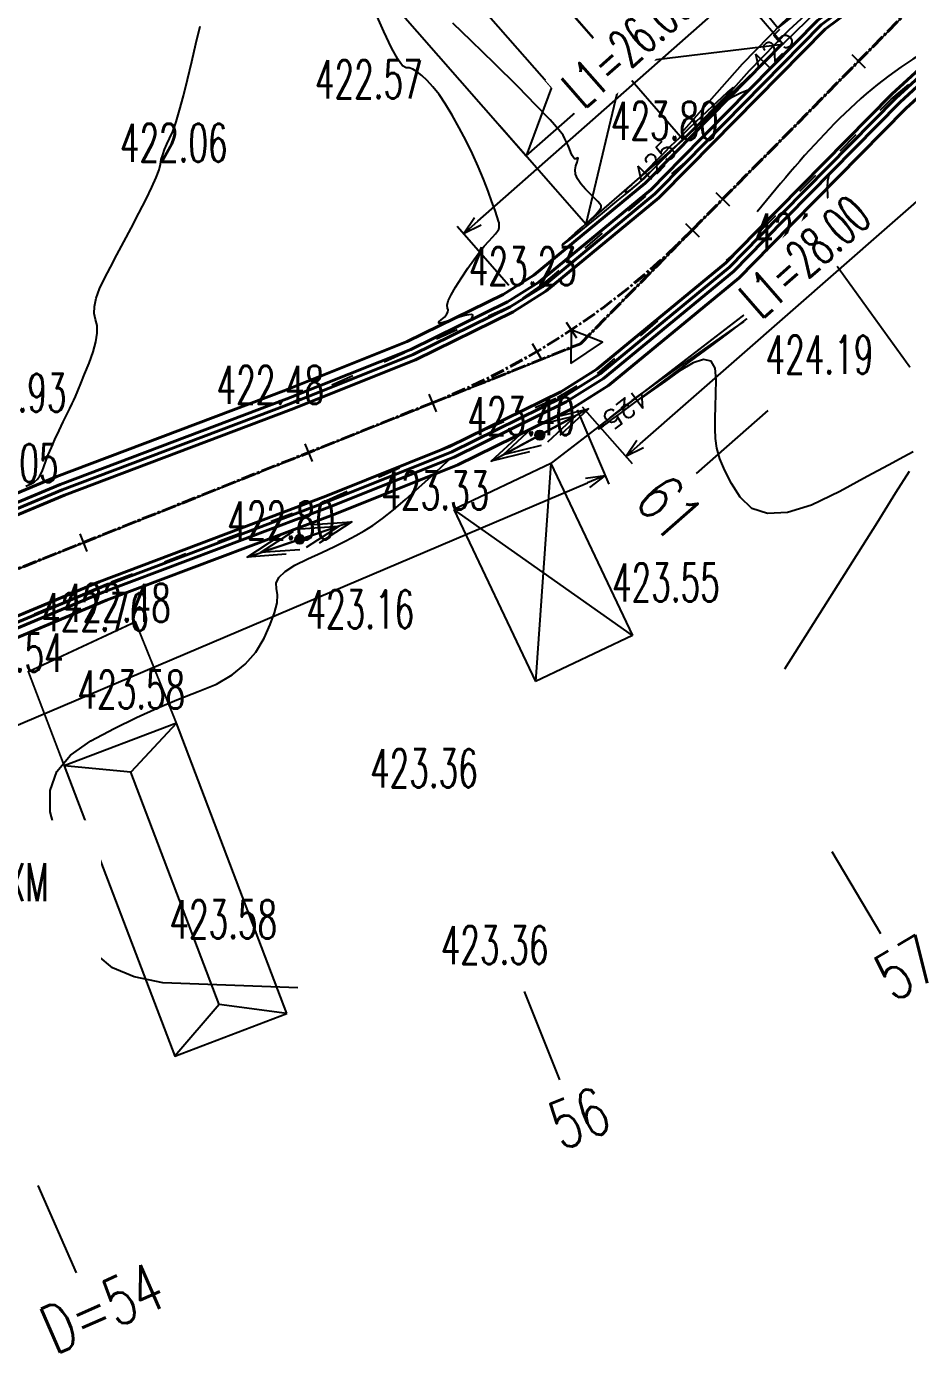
# Model space of a CAD drawing. Header units: centimetres. Extents: x 556321 to 560034, y 1839250 to 1840516.
# Drawn here: x 557142.2 to 557188.5, y 1839294.3 to 1839364 of the extents above; entities that cross this region are included whole.
import ezdxf
from ezdxf.enums import TextEntityAlignment as Align

# ---------------------------------------------------------------- set-up
doc = ezdxf.new("R2010")
doc.units = ezdxf.units.CM
doc.header["$MEASUREMENT"] = 0
doc.set_wipeout_variables(frame=1)
for name, pattern in [('ACAD_ISO03W100', [30, 12, -18]), ('ACAD_ISO04W100', [30, 24, -3, 0, -3]), ('CENTER2', [1.125, 0.75, -0.125, 0.125, -0.125])]:
    doc.linetypes.add(name, pattern=pattern)
for name, color, linetype in [('4', 21, 'Continuous'), ('bo via', 23, 'Continuous'), ('bovia', 1, 'Continuous'), ('CAO DO AN', 6, 'Continuous'), ('cao do Hien Trang', 6, 'Continuous'), ('cao do3', 2, 'Continuous'), ('DO', 1, 'Continuous'), ('Duong nhua Cu', 33, 'Continuous'), ('ENTPLINETUYEN', 1, 'Continuous'), ('H1_DongMuc', 3, 'Continuous'), ('H1_DongMuc_Con', 3, 'Continuous'), ('Line1', 40, 'Continuous'), ('pha1', 4, 'Continuous'), ('sh', 4, 'Continuous'), ('SH1', 4, 'Continuous'), ('T', 20, 'Continuous'), ('ThongSoTuyen_TuyenPDP', 7, 'Continuous'), ('Tim tuyen', 1, 'Continuous'), ('TUYEN', 7, 'Continuous'), ('vuot', 7, 'Continuous')]:
    doc.layers.add(name, color=color, linetype=linetype)
doc.styles.add('2D', font='vnsimple.shx', dxfattribs={"width": 0.6})
doc.styles.get("Standard").update_dxf_attribs({"font": 'Vnsimple.shx', "width": 0.7, "height": 2})
doc.linetypes.add('FENCELINE2', pattern='A,0.25,-0.1,[132,ltypeshp.shx,S=0.1,R=0,X=-0.1,Y=0],-0.1,1', length=1.45)
doc.linetypes.add('HANG RAO GAI', pattern='A,0.5,-0.2,["X",Standard,S=0.1,R=0,X=-0.1,Y=-0.05],-0.2', length=0.9)
doc.dimstyles.new('D1000 bv', dxfattribs={"dimtxt": 2, "dimasz": 1, "dimexe": 0.5, "dimexo": 1, "dimgap": 0.7, "dimtad": 1, "dimzin": 0, "dimdsep": 46, "dimtxsty": '2D', "dimblk": 'OPEN30', "dimcen": 0, "dimdle": 0.7, "dimclrd": 7, "dimclre": 7, "dimclrt": 3, "dimadec": 0, "dimazin": 2, "dimtfac": 0.347826, "dimtix": 1, "dimtofl": 0, "dimtmove": 0, "dimatfit": 3, "dimldrblk": 'OPEN30', "dimfxl": 0, "dimtolj": 1, "dimtzin": 0, "dimarcsym": 0})
doc.dimstyles.get("Standard").update_dxf_attribs({"dimtxt": 0.18, "dimasz": 0.18, "dimexe": 0.18, "dimexo": 0.0625, "dimgap": 0.09, "dimtad": 0, "dimtih": 1, "dimtoh": 1, "dimdec": 4, "dimzin": 0, "dimdsep": 46, "dimtxsty": 'Standard', "dimcen": 0.09, "dimadec": 0, "dimazin": 0, "dimtfac": 1, "dimtdec": 4, "dimtofl": 0, "dimtmove": 0, "dimatfit": 3, "dimfxl": 0, "dimtolj": 1, "dimtzin": 0, "dimarcsym": 0})
pattern_1 = [(45, (1641.6979, 1656.8615), (-0.44194174, 0.44194174), [])]

# ---------------------------------------------------------------- blocks, each defined once
blk = doc.blocks.new('A$C61F2495E')
at = {"layer": 'Line1', "lineweight": -2}
blk.add_lwpolyline([(14.688, 5.256), (-0.45, 2.926), (0.45, -2.926), (15.589, -0.596)], close=True, dxfattribs=at)
at = {"layer": 'Line1', "color": 8, "lineweight": -2}
for points in [[(14.688, 5.256), (13.559, 2.087), (15.589, -0.596)], [(-0.45, 2.926), (1.436, 0.221), (0.45, -2.926)], [(13.559, 2.087), (1.436, 0.221)]]:
    blk.add_lwpolyline(points, dxfattribs=at)
at = {"layer": 'Line1', "lineweight": -2}
blk.add_lwpolyline([(15.589, -0.596), (14.688, 5.256)], dxfattribs=at)
blk = doc.blocks.new('Moc CD')
at = {"layer": 'sh'}
h = blk.add_hatch(color=0, dxfattribs=at)
h.paths.add_polyline_path([(0.74, -0.67, 0.21063), (1, 0.1, 0.187247), (0.67, 0.74), (0, 0)])
h.paths.add_polyline_path([(0, 0), (-0.74, 0.67, 0.21063), (-1, -0.1, 0.187247), (-0.67, -0.74)])
at = {"layer": 'sh', "color": 0}
for points in [[(-0.74, 0.67), (0, 0)], [(-0.67, -0.74), (0, 0)], [(0, 0), (0.67, 0.74)], [(0, 0), (0.74, -0.67)]]:
    blk.add_lwpolyline(points, dxfattribs=at)
blk.add_circle((0, 0), 1, dxfattribs=at)
blk = doc.blocks.new('A$C3D6C2CD6')
at = {"layer": 'sh'}
h = blk.add_hatch(dxfattribs=at)
h.set_pattern_fill('ANSI31', color=256, scale=0.0084, angle=1.5796, style=0)
h.set_pattern_definition([(46.57963, (4.0126269, 1.0528473), (-0.0015252937, 0.001443426), [])])
edge = h.paths.add_edge_path()
edge.add_ellipse((4.01, 1.05), major_axis=(-0.491, 0.505), ratio=1, start_angle=0, end_angle=360)
for q in [(0, 1.11, -8.57), (8, 0.99, -8.57)]:
    blk.add_line((4.01, 1.05, -8.57), q, dxfattribs=at)
for centre, major_axis, start_param, end_param in [((1.01, 1.1, -8.57), (-0.704, 0.724), -0.785398, 2.356194), ((4.01, 1.05, -8.57), (-0.491, 0.505), 3.926991, 10.210176), ((6.99, 1.01, -8.57), (-0.704, 0.724), 2.356194, 5.497787)]:
    blk.add_ellipse(centre, major_axis=major_axis, ratio=1, start_param=start_param, end_param=end_param, dxfattribs=at)
blk = doc.blocks.new('A$C544F6FAA')
at = {"layer": 'ENTPLINETUYEN'}
h = blk.add_hatch(dxfattribs=at)
h.set_pattern_fill('ANSI31', color=8, scale=5, style=0)
h.set_pattern_definition(pattern_1)
edge = h.paths.add_edge_path()
edge.add_line((10.643, 5.649), (10.724, 6.741))
edge.add_line((10.724, 6.741), (7.536, 6.731))
edge.add_arc((4.54, 6.869), 3, 268.18995, 357.36016, ccw=False)
edge.add_line((4.445, 3.871), (-4.69, 4.159))
edge.add_line((-4.69, 4.159), (-1.85, 3.528))
edge.add_line((-1.85, 3.528), (0.142, 2.763))
edge.add_line((0.142, 2.763), (12.755, 3.505))
edge.add_arc((12.638, 5.502), 2, 175.7833, 273.36615, ccw=False)
h = blk.add_hatch(dxfattribs=at)
h.set_pattern_fill('ANSI31', color=8, scale=5, style=0)
h.set_pattern_definition(pattern_1)
h.paths.add_polyline_path([(13.895, 3.572), (-4.69, 4.159), (-1.85, 3.528), (0.142, 2.763)])
edge = h.paths.add_edge_path()
edge.add_line((14.3, -1.914), (5.53, -2.43))
edge.add_line((5.53, -2.43), (6.241, -3.76))
edge.add_line((6.241, -3.76), (7.31, -6.908))
edge.add_line((7.31, -6.908), (7.796, -9.991))
edge.add_arc((14.711, -8.902), 7, 93.36615, 188.9505, ccw=False)
at = {"layer": 'DO', "color": 1}
for p, q in [((7.536, 6.731), (7.993, 16.639)), ((7.536, 6.731), (10.724, 6.741)), ((-3.867, 4.489), (2.844, 4.174)), ((-4.69, 4.159), (4.445, 3.871))]:
    blk.add_line(p, q, dxfattribs=at)
for points in [[(10.643, 5.649), (10.832, 8.21), (10.96, 14.717), (11.505, 27.94)], [(-3.867, 4.489), (-4.607, 4.653), (-6.765, 4.9), (-8.749, 4.982), (-11.027, 4.937), (-14.03, 4.705), (-18.842, 4.108)], [(7.559, -26.947), (8.044, -20.046), (8.125, -14.322), (7.879, -10.519), (7.31, -6.908), (6.241, -3.76), (4.886, -1.225), (3.079, 0.956), (0.697, 2.55), (-1.85, 3.528), (-4.69, 4.159), (-6.804, 4.401), (-8.754, 4.482), (-11.003, 4.437), (-13.98, 4.208), (-18.781, 3.612)]]:
    blk.add_lwpolyline(points, dxfattribs=at)
at = {"layer": 'DO', "color": 8}
for points in [[(10.643, 5.649), (10.724, 6.741), (7.536, 6.731, -0.409978), (4.445, 3.871), (-4.69, 4.159), (-1.85, 3.528), (0.142, 2.763), (12.755, 3.505, -0.45353)], [(14.3, -1.914), (5.53, -2.43), (6.241, -3.76), (7.31, -6.908), (7.796, -9.991, -0.443057)]]:
    blk.add_lwpolyline(points, format="xyb", close=True, dxfattribs=at)
at = {"layer": 'DO', "color": 1}
for points in [[(39.119, 5.738, 0.016423), (21.787, 5.288), (10.831, 4.644)], [(0.142, 2.763), (21.86, 4.041, -0.016379), (39.064, 4.488, -0.016379)], [(5.53, -2.43), (22.183, -1.45, -0.016179), (38.821, -1.011, -0.016179)], [(8.058, -26.982), (8.544, -20.067), (8.625, -14.31), (8.318, -9.562, -0.415884), (13.954, -3.186), (22.257, -2.698, -0.016133), (38.766, -2.26, -0.016133)]]:
    blk.add_lwpolyline(points, format="xyb", dxfattribs=at)
for centre, radius, start, end in [((4.54, 6.869), 3, 268.18995, 357.36016), ((12.638, 5.502), 2, 175.7833, 273.36615), ((14.711, -8.902), 7, 93.36615, 188.9505)]:
    blk.add_arc(centre, radius, start, end, dxfattribs=at)
blk.add_spline([(2.386, -25.681, 413.588), (2.939, -14.194, 413.126), (2.486, -10.359, 412.918), (-1.118, -3.48, 412.459), (-6.358, -1.149, 412.172), (-18.559, -1.626, 411.747)], degree=3, dxfattribs=at)
at = {"layer": 'sh', "linetype": 'FENCELINE2'}
for p, q in [((11.202, 5.54, 412.552), (12.04, 25.813, 411.087)), ((-11.37, 4.894, 412.134), (-10.532, 25.168, 410.669)), ((-11.37, 4.894, 412.134), (5.417, 4.075, 412.807)), ((5.417, 4.075, 412.807), (6.43, 5.204, 412.675))]:
    blk.add_line(p, q, dxfattribs=at)
at = {"layer": 'sh', "color": 4, "linetype": 'HANG RAO GAI'}
for p, q in [((33.484, -4.717, 0.969), (34.001, 1.918, 0.969)), ((34.001, 1.918, 0.969), (38.944, 1.775, 0.969)), ((8.903, -26.545, 0.969), (10.245, -3.378, 0.969)), ((10.245, -3.378, 0.969), (33.484, -4.717, 0.969)), ((33.484, -4.717, 0.969), (32.638, -24.077, 0.969))]:
    blk.add_line(p, q, dxfattribs=at)
at = {"layer": 'Tim tuyen', "color": 1}
for p, q in [((20.903, 20.312), (21.015, 18.416)), ((8.894, 19.606), (9.006, 17.709)), ((2.665, 19.24), (2.776, 17.343)), ((33.975, -17.329), (33.949, -15.429)), ((16.752, -18.098), (16.64, -16.201)), ((1.119, -19.017), (1.007, -17.12)), ((7.807, -18.624), (7.695, -16.727))]:
    blk.add_line(p, q, dxfattribs=at)
at = {"layer": 'Tim tuyen', "color": 3}
for p, q in [((21.963, 2.294), (22.081, 0.297)), ((33.7, 2.719), (33.727, 0.719)), ((9.954, 1.587), (10.071, -0.409)), ((15.574, 1.918), (15.692, -0.079)), ((-0.059, 0.998), (0.059, -0.998)), ((-0.059, 0.998), (0.059, -0.998)), ((3.725, 1.221), (3.842, -0.776)), ((6.63, 1.392), (6.747, -0.605))]:
    blk.add_line(p, q, dxfattribs=at)
at = {"layer": 'TUYEN', "color": 3, "linetype": 'ACAD_ISO04W100', "ltscale": 0.1}
blk.add_lwpolyline([(0, 0), (22.022, 1.295, -0.01628), (38.943, 1.739, -0.01628)], format="xyb", dxfattribs=at)
at = {"layer": 'sh'}
for name, p, xscale, yscale, zscale, rotation in [('A$C3D6C2CD6', (10.412, 5.775, -411.161), 0.2500000000001172, 0.2500000000001172, 0.2500000000001172, 266.1536688527892), ('Moc CD', (-6.557, 4.558, 460.158), 0.2499999999999069, 0.2499999999999069, 0.2499999999999069, 221.7124889068195), ('A$C3D6C2CD6', (-4.415, -3.777, 1.93), 0.249999999999941, 0.249999999999941, 0.249999999999941, 301.9987403189091)]:
    blk.add_blockref(name, p, dxfattribs=dict(at, xscale=xscale, yscale=yscale, zscale=zscale, rotation=rotation))
at = {"layer": 'Tim tuyen', "color": 1, "width": 0.7}
for s, rotation, p in [('TD1', 3.36615, (20.848, 21.261)), ('3', 3.36615, (8.838, 20.554)), ('1', 3.36615, (2.609, 20.188)), ('P1', 0.78781, (34.014, -20.179)), ('4', 3.36615, (16.919, -20.943)), ('KM0', 3.36615, (1.286, -21.862)), ('2', 3.36615, (7.974, -21.469))]:
    blk.add_text(s, height=1.9, rotation=rotation, dxfattribs=at).set_placement(p, align=Align.CENTER)
blk = doc.blocks.new('_Open30')
at = {"color": 0, "linetype": 'ByBlock', "lineweight": -2}
for p, q in [((-1, 0.268), (0, 0)), ((0, 0), (-1, -0.268)), ((0, 0), (-1, 0))]:
    blk.add_line(p, q, dxfattribs=at)
blk = doc.blocks.new('*D81')
at = {"layer": 'bo via', "color": 7, "lineweight": -2, "transparency": 16777216}
for p, q in [((557187.018, 1839367.548), (557184.296, 1839370.636)), ((557165.874, 1839353.735), (557183.877, 1839369.6)), ((557167.515, 1839350.36), (557164.793, 1839353.448))]:
    blk.add_line(p, q, dxfattribs=at)
at = {"layer": 'Defpoints', "color": 0, "lineweight": -2, "transparency": 16777216}
for p in [(557184.627, 1839370.261), (557187.679, 1839366.798, 413.94), (557168.176, 1839349.61, 413.94)]:
    blk.add_point(p, dxfattribs=at)
at = {"layer": 'bo via', "color": 7, "lineweight": -2, "transparency": 16777216}
for p, rotation in [((557184.627, 1839370.261), 41.38959603630736), ((557165.124, 1839353.073), 221.3895960363074)]:
    blk.add_blockref('_Open30', p, dxfattribs=dict(at, rotation=rotation))
at = {"layer": 'bo via', "color": 3, "transparency": 16777216, "insert": (557173.752, 1839362.943), "char_height": 2, "attachment_point": 5, "rotation": 41.3896, "style": '2D', "bg_fill": 3, "box_fill_scale": 1.25, "bg_fill_color": 256, "bg_fill_true_color": 13158600, "bg_fill_transparency": 0}
blk.add_mtext('\\A1;L1=26.00', dxfattribs=at)
blk = doc.blocks.new('*D97')
at = {"layer": 'bo via', "color": 7, "lineweight": -2, "transparency": 16777216}
for p, q in [((557171.101, 1839343.821), (557172.758, 1839339.918)), ((557102.607, 1839310.674), (557171.642, 1839339.988)), ((557100.225, 1839313.726), (557101.882, 1839309.823))]:
    blk.add_line(p, q, dxfattribs=at)
at = {"layer": 'Defpoints', "color": 0, "lineweight": -2, "transparency": 16777216}
for p in [(557170.71, 1839344.741, 427.443), (557172.563, 1839340.379), (557099.834, 1839314.646, 427.443)]:
    blk.add_point(p, dxfattribs=at)
at = {"layer": 'bo via', "color": 7, "lineweight": -2, "transparency": 16777216}
for p, rotation in [((557172.563, 1839340.379), 23.00690100929758), ((557101.687, 1839310.283), 203.0069010092976)]:
    blk.add_blockref('_Open30', p, dxfattribs=dict(at, rotation=rotation))
at = {"layer": 'bo via', "color": 3, "transparency": 16777216, "insert": (557136.46, 1839326.896), "char_height": 2, "attachment_point": 5, "rotation": 23.0069, "style": '2D', "bg_fill": 3, "box_fill_scale": 1.25, "bg_fill_color": 256, "bg_fill_true_color": 13158600, "bg_fill_transparency": 0}
blk.add_mtext('\\A1;L1=77.00', dxfattribs=at)
blk = doc.blocks.new('*D98')
at = {"layer": 'bo via', "color": 7, "lineweight": -2, "transparency": 16777216}
for p, q in [((557192.424, 1839362.446), (557195.047, 1839359.454)), ((557174.415, 1839342.032), (557193.965, 1839359.171)), ((557171.369, 1839343.989), (557173.992, 1839340.997))]:
    blk.add_line(p, q, dxfattribs=at)
at = {"layer": 'Defpoints', "color": 0, "lineweight": -2, "transparency": 16777216}
for p in [(557191.765, 1839363.198, 427.443), (557194.717, 1839359.83), (557170.71, 1839344.741, 427.443)]:
    blk.add_point(p, dxfattribs=at)
at = {"layer": 'bo via', "color": 7, "lineweight": -2, "transparency": 16777216}
for p, rotation in [((557194.717, 1839359.83), 41.23824295753701), ((557173.663, 1839341.373), 221.238242957537)]:
    blk.add_blockref('_Open30', p, dxfattribs=dict(at, rotation=rotation))
at = {"layer": 'bo via', "color": 3, "transparency": 16777216, "insert": (557183.069, 1839351.88), "char_height": 2, "attachment_point": 5, "rotation": 41.23824, "style": '2D', "bg_fill": 3, "box_fill_scale": 1.25, "bg_fill_color": 256, "bg_fill_true_color": 13158600, "bg_fill_transparency": 0}
blk.add_mtext('\\A1;L1=28.00', dxfattribs=at)
blk = doc.blocks.new('A$C60531E53')
at = {"layer": '4'}
blk.add_hatch(color=256, dxfattribs=at).paths.add_polyline_path([(-0.24, 0, 1), (0.24, 0, 1)])
blk.add_circle((0, 0), 0.24, dxfattribs=at)
for points in [[(-2.897, 0), (1.221, 0)], [(-2.192, 0), (1.926, 0)], [(2.174, 0), (-1.944, 0)], [(2.917, 0), (-1.2, 0)]]:
    blk.add_leader(points, dimstyle='Standard', override={"dimasz": 2, "dimgap": 0.09, "dimtad": 0, "dimldrblk": 'Open30'}, dxfattribs=at)

msp = doc.modelspace()

# ---------------------------------------------------------------- linework, layer by layer
at = {"layer": 'cao do Hien Trang', "color": 3, "lineweight": -2}
for centre in [(557181.914, 1839363.043, 424.259), (557185.885, 1839362.141, 424.17), (557187.606, 1839360.145, 424.066), (557176.672, 1839358.013, 423.801), (557176.976, 1839357, 423.658), (557178.743, 1839354.888, 423.766), (557171.562, 1839353.58, 423.392), (557180.686, 1839353.18, 423.723), (557184.2, 1839352.142, 424.105), (557169.215, 1839350.366, 423.228), (557167.544, 1839349.23, 423.058), (557171.272, 1839347.297, 423.317), (557168.983, 1839346.879, 423.183), (557172.171, 1839345.738, 423.346), (557170.066, 1839344.475, 423.225), (557155.953, 1839344.132, 422.482), (557169.135, 1839342.492, 423.4), (557156.982, 1839341.578, 422.629), (557144.018, 1839339.616, 422.041), (557157.926, 1839339.067, 422.588), (557164.622, 1839338.582, 423.332), (557145.078, 1839337.046, 422.169), (557156.519, 1839337.015, 422.797), (557146.611, 1839334.778, 422.109), (557147.888, 1839332.684, 422.475), (557146.734, 1839332.194, 422.763), (557142.262, 1839330.063, 422.537)]:
    msp.add_circle(centre, 0, dxfattribs=at)
at = {"layer": 'cao do3', "color": 6, "lineweight": -2}
for centre in [(557161.125, 1839360.187, 422.571), (557150.872, 1839356.854, 422.065), (557184.807, 1839345.722, 424.19), (557142.408, 1839343.722, 421.932), (557176.735, 1839333.752, 423.545), (557160.676, 1839332.342, 423.157), (557148.647, 1839328.123, 423.585), (557164.019, 1839323.986, 423.357), (557153.475, 1839316.053, 423.585), (557167.732, 1839314.701, 423.357)]:
    msp.add_circle(centre, 0, dxfattribs=at)
at = {"layer": 'Duong nhua Cu', "color": 8, "linetype": 'ACAD_ISO03W100', "ltscale": 0.1, "elevation": 428.165}
msp.add_lwpolyline([(557191.557, 1839369.76), (557183.981, 1839364.113), (557176.976, 1839357), (557169.215, 1839350.366), (557167.544, 1839349.23), (557155.953, 1839344.132), (557144.018, 1839339.616), (557129.25, 1839333.421), (557114.15, 1839326.204), (557099.488, 1839320.315), (557083.54, 1839316.447), (557065.346, 1839313.07)], dxfattribs=at)
at = {"layer": 'H1_DongMuc', "color": 5, "lineweight": -2, "elevation": 425}
for points in [[(557175.152, 1839356.812), (557174.963, 1839356.619), (557174.803, 1839356.457), (557174.673, 1839356.325), (557174.573, 1839356.223), (557174.481, 1839356.132), (557174.374, 1839356.031), (557174.253, 1839355.919), (557174.117, 1839355.799), (557173.967, 1839355.668), (557173.827, 1839355.543), (557173.724, 1839355.441), (557173.658, 1839355.361), (557173.628, 1839355.303), (557173.634, 1839355.268), (557173.672, 1839355.259), (557173.738, 1839355.282), (557173.831, 1839355.336), (557173.951, 1839355.421), (557174.099, 1839355.537), (557174.27, 1839355.681), (557174.458, 1839355.85), (557174.665, 1839356.044), (557174.889, 1839356.263), (557175.132, 1839356.506), (557175.365, 1839356.743), (557175.562, 1839356.942), (557175.722, 1839357.105), (557175.845, 1839357.23), (557175.931, 1839357.317), (557176.057, 1839357.444), (557176.299, 1839357.685), (557176.657, 1839358.042), (557177.131, 1839358.514), (557177.722, 1839359.102), (557178.304, 1839359.683), (557178.754, 1839360.139), (557179.07, 1839360.469), (557179.254, 1839360.674), (557179.304, 1839360.752), (557179.224, 1839360.703), (557179.015, 1839360.524), (557178.676, 1839360.216), (557178.208, 1839359.778), (557177.612, 1839359.21), (557176.993, 1839358.618), (557176.459, 1839358.104), (557176.011, 1839357.668), (557175.649, 1839357.312), (557175.372, 1839357.035), (557175.152, 1839356.812)], [(557173.662, 1839343.869), (557173.627, 1839343.842), (557173.598, 1839343.821), (557173.577, 1839343.805), (557173.563, 1839343.795), (557173.552, 1839343.791), (557173.538, 1839343.796), (557173.522, 1839343.808), (557173.504, 1839343.829), (557173.484, 1839343.857), (557173.465, 1839343.887), (557173.453, 1839343.912), (557173.447, 1839343.933), (557173.447, 1839343.948), (557173.454, 1839343.959), (557173.467, 1839343.97), (557173.488, 1839343.986), (557173.517, 1839344.007), (557173.553, 1839344.033), (557173.597, 1839344.065), (557173.642, 1839344.092), (557173.681, 1839344.106), (557173.716, 1839344.106), (557173.745, 1839344.094), (557173.769, 1839344.068), (557173.784, 1839344.036), (557173.785, 1839344.003), (557173.772, 1839343.969), (557173.746, 1839343.935), (557173.706, 1839343.901), (557173.662, 1839343.869)]]:
    msp.add_lwpolyline(points, dxfattribs=at)
at = {"layer": 'H1_DongMuc_Con', "color": 8, "lineweight": -2}
for points, elevation in [([(557165.477, 1839348.534), (557165.487, 1839348.544), (557165.569, 1839348.652), (557165.61, 1839348.737), (557165.611, 1839348.799), (557165.551, 1839348.83), (557165.412, 1839348.821), (557165.195, 1839348.773), (557164.899, 1839348.685), (557164.524, 1839348.557), (557164.17, 1839348.438), (557163.937, 1839348.379), (557163.823, 1839348.379), (557163.83, 1839348.438), (557163.957, 1839348.557), (557164.12, 1839348.7), (557164.234, 1839348.833), (557164.299, 1839348.956), (557164.314, 1839349.069), (557164.281, 1839349.172), (557164.264, 1839349.314), (557164.329, 1839349.544), (557164.476, 1839349.862), (557164.706, 1839350.267), (557165.017, 1839350.761), (557165.356, 1839351.267), (557165.67, 1839351.712), (557165.956, 1839352.096), (557166.217, 1839352.418), (557166.452, 1839352.679), (557166.651, 1839352.892), (557166.806, 1839353.071), (557166.916, 1839353.214), (557166.983, 1839353.323), (557167.005, 1839353.398), (557167.004, 1839353.454), (557167.003, 1839353.506), (557167.001, 1839353.555), (557166.998, 1839353.601), (557166.994, 1839353.643), (557166.968, 1839353.742), (557166.898, 1839353.959), (557166.783, 1839354.293), (557166.623, 1839354.745), (557166.42, 1839355.314), (557166.178, 1839355.95), (557165.906, 1839356.601), (557165.603, 1839357.267), (557165.27, 1839357.949), (557164.905, 1839358.645), (557164.534, 1839359.308), (557164.18, 1839359.889), (557163.843, 1839360.386), (557163.523, 1839360.8), (557163.22, 1839361.131), (557162.94, 1839361.39), (557162.689, 1839361.585), (557162.468, 1839361.717), (557162.276, 1839361.786), (557162.113, 1839361.791), (557161.928, 1839361.89), (557161.67, 1839362.241), (557161.338, 1839362.842), (557160.933, 1839363.694), (557160.454, 1839364.798)], 423), ([(557142.132, 1839339.807), (557142.407, 1839339.934), (557142.581, 1839340.037), (557142.736, 1839340.178), (557142.87, 1839340.358), (557142.984, 1839340.575), (557143.079, 1839340.83), (557143.179, 1839341.126), (557143.309, 1839341.464), (557143.468, 1839341.846), (557143.658, 1839342.271), (557143.878, 1839342.738), (557144.097, 1839343.193), (557144.283, 1839343.58), (557144.436, 1839343.898), (557144.556, 1839344.148), (557144.643, 1839344.329), (557144.732, 1839344.525), (557144.857, 1839344.817), (557145.019, 1839345.206), (557145.217, 1839345.691), (557145.452, 1839346.273), (557145.668, 1839346.869), (557145.81, 1839347.396), (557145.879, 1839347.856), (557145.874, 1839348.247), (557145.795, 1839348.569), (557145.722, 1839348.886), (557145.731, 1839349.26), (557145.824, 1839349.691), (557146.001, 1839350.178), (557146.261, 1839350.723), (557146.574, 1839351.319), (557146.911, 1839351.959), (557147.271, 1839352.644), (557147.655, 1839353.374), (557148.062, 1839354.149), (557148.443, 1839354.89), (557148.748, 1839355.518), (557148.975, 1839356.034), (557149.126, 1839356.437), (557149.2, 1839356.728), (557149.248, 1839356.97), (557149.32, 1839357.226), (557149.416, 1839357.497), (557149.536, 1839357.782), (557149.681, 1839358.082), (557149.844, 1839358.452), (557150.02, 1839358.947), (557150.209, 1839359.568), (557150.41, 1839360.313), (557150.623, 1839361.184), (557150.843, 1839362.118), (557151.063, 1839363.051), (557151.283, 1839363.985)], 422), ([(557180.157, 1839360.652), (557180.115, 1839360.636), (557179.915, 1839360.554), (557179.687, 1839360.455), (557179.432, 1839360.34), (557179.149, 1839360.19), (557178.838, 1839359.985), (557178.498, 1839359.728), (557178.13, 1839359.416), (557177.734, 1839359.05), (557177.364, 1839358.698), (557177.076, 1839358.424), (557176.87, 1839358.229), (557176.745, 1839358.113), (557176.702, 1839358.076), (557176.719, 1839358.097), (557176.775, 1839358.156), (557176.87, 1839358.252), (557177.003, 1839358.387), (557177.176, 1839358.559), (557177.318, 1839358.7), (557177.359, 1839358.741), (557177.299, 1839358.681), (557177.139, 1839358.522), (557176.878, 1839358.263), (557176.572, 1839357.957), (557176.273, 1839357.659), (557175.984, 1839357.369), (557175.703, 1839357.086), (557175.432, 1839356.81), (557175.186, 1839356.56), (557174.983, 1839356.354), (557174.823, 1839356.192), (557174.706, 1839356.073), (557174.633, 1839355.999), (557174.502, 1839355.883), (557174.216, 1839355.642), (557173.772, 1839355.274), (557173.172, 1839354.781), (557172.415, 1839354.162), (557171.663, 1839353.549), (557171.076, 1839353.075), (557170.654, 1839352.738), (557170.398, 1839352.539), (557170.308, 1839352.477), (557170.344, 1839352.522), (557170.47, 1839352.641), (557170.685, 1839352.833), (557170.989, 1839353.1), (557171.382, 1839353.44), (557171.772, 1839353.787), (557172.065, 1839354.071), (557172.262, 1839354.293), (557172.362, 1839354.453), (557172.366, 1839354.55), (557172.298, 1839354.638), (557172.181, 1839354.769), (557172.016, 1839354.943), (557171.804, 1839355.159), (557171.543, 1839355.418), (557171.295, 1839355.692), (557171.12, 1839355.952), (557171.018, 1839356.199), (557170.99, 1839356.432), (557171.034, 1839356.651), (557171.102, 1839356.837), (557171.141, 1839356.968), (557171.151, 1839357.046), (557171.133, 1839357.069), (557171.086, 1839357.039), (557171.025, 1839357.005), (557170.962, 1839357.019), (557170.899, 1839357.081), (557170.835, 1839357.191), (557170.771, 1839357.348), (557170.702, 1839357.529), (557170.628, 1839357.709), (557170.547, 1839357.889), (557170.46, 1839358.068), (557170.367, 1839358.247), (557170.145, 1839358.541), (557169.673, 1839359.065), (557168.949, 1839359.819), (557167.974, 1839360.804), (557166.748, 1839362.019), (557165.528, 1839363.216), (557164.571, 1839364.145)], 424), ([(557188.759, 1839341.62), (557188.265, 1839341.36), (557187.457, 1839340.924), (557186.336, 1839340.313), (557184.901, 1839339.526), (557183.419, 1839338.814), (557182.154, 1839338.429), (557181.107, 1839338.37), (557180.277, 1839338.637), (557179.665, 1839339.231), (557179.21, 1839339.96), (557178.853, 1839340.633), (557178.593, 1839341.25), (557178.431, 1839341.81), (557178.366, 1839342.315), (557178.354, 1839342.82), (557178.353, 1839343.38), (557178.361, 1839343.996), (557178.379, 1839344.667), (557178.407, 1839345.394), (557178.356, 1839346.016), (557178.136, 1839346.372), (557177.747, 1839346.463), (557177.189, 1839346.288), (557176.463, 1839345.848), (557175.734, 1839345.332), (557175.166, 1839344.932), (557174.759, 1839344.647), (557174.513, 1839344.477), (557174.43, 1839344.422), (557174.56, 1839344.524), (557174.959, 1839344.823), (557175.625, 1839345.318), (557176.56, 1839346.011), (557177.762, 1839346.9), (557178.995, 1839347.818), (557180.022, 1839348.596), (557180.844, 1839349.233), (557181.46, 1839349.729), (557181.871, 1839350.086), (557182.148, 1839350.343), (557182.364, 1839350.543), (557182.519, 1839350.685), (557182.613, 1839350.769), (557182.645, 1839350.796), (557182.65, 1839350.797), (557182.659, 1839350.803), (557182.672, 1839350.815), (557182.689, 1839350.833), (557182.711, 1839350.857), (557182.746, 1839350.882), (557182.803, 1839350.906), (557182.882, 1839350.928), (557182.983, 1839350.948), (557183.106, 1839350.966), (557183.237, 1839350.992), (557183.361, 1839351.037), (557183.478, 1839351.101), (557183.588, 1839351.183), (557183.691, 1839351.283), (557183.775, 1839351.392), (557183.83, 1839351.497), (557183.854, 1839351.6), (557183.849, 1839351.7), (557183.814, 1839351.797), (557183.784, 1839351.911), (557183.795, 1839352.061), (557183.846, 1839352.247), (557183.939, 1839352.471), (557184.072, 1839352.73), (557184.205, 1839353.028), (557184.294, 1839353.368), (557184.342, 1839353.748), (557184.347, 1839354.17), (557184.309, 1839354.633), (557184.266, 1839355.091), (557184.256, 1839355.499), (557184.279, 1839355.857), (557184.335, 1839356.164), (557184.354, 1839356.22)], 424), ([(557172.614, 1839343.214), (557172.438, 1839343.054), (557172.315, 1839342.936), (557172.243, 1839342.861), (557172.224, 1839342.83), (557172.257, 1839342.841), (557172.342, 1839342.894), (557172.48, 1839342.99), (557172.671, 1839343.129), (557172.914, 1839343.309), (557173.282, 1839343.583), (557173.846, 1839344.002), (557174.606, 1839344.565), (557175.562, 1839345.273), (557176.715, 1839346.126), (557177.84, 1839346.959), (557178.714, 1839347.608), (557179.337, 1839348.073), (557179.71, 1839348.354), (557179.832, 1839348.452), (557179.701, 1839348.367), (557179.318, 1839348.102), (557178.682, 1839347.656), (557177.792, 1839347.03), (557176.65, 1839346.223), (557175.482, 1839345.393), (557174.518, 1839344.698), (557173.756, 1839344.137), (557173.198, 1839343.71), (557172.842, 1839343.418), (557172.614, 1839343.214)], 424), ([(557156.418, 1839313.451), (557149.331, 1839313.722), (557147.818, 1839314.026), (557146.683, 1839314.498), (557145.924, 1839315.136), (557145.543, 1839315.942), (557145.317, 1839316.873), (557145.025, 1839317.89), (557144.666, 1839318.991), (557144.24, 1839320.178), (557143.748, 1839321.449), (557143.4, 1839322.699), (557143.404, 1839323.822), (557143.763, 1839324.818), (557144.475, 1839325.687), (557145.541, 1839326.428), (557146.761, 1839327.074), (557147.936, 1839327.656), (557149.066, 1839328.173), (557150.151, 1839328.627), (557151.191, 1839329.016), (557152.144, 1839329.414), (557152.967, 1839329.893), (557153.66, 1839330.455), (557154.222, 1839331.098), (557154.655, 1839331.824), (557154.975, 1839332.541), (557155.199, 1839333.16), (557155.328, 1839333.682), (557155.361, 1839334.106), (557155.298, 1839334.431), (557155.275, 1839334.715), (557155.428, 1839335.013), (557155.758, 1839335.326), (557156.263, 1839335.653), (557156.944, 1839335.994), (557157.678, 1839336.331), (557158.343, 1839336.647), (557158.937, 1839336.941), (557159.461, 1839337.213), (557159.915, 1839337.463), (557160.365, 1839337.746), (557160.877, 1839338.114), (557161.451, 1839338.569), (557162.087, 1839339.109), (557162.785, 1839339.736), (557163.446, 1839340.344), (557163.971, 1839340.832), (557164.359, 1839341.197), (557164.418, 1839341.255)], 423), ([(557182.019, 1839330.21), (557186.858, 1839337.889), (557187.853, 1839339.471), (557188.563, 1839340.603)], 424)]:
    msp.add_lwpolyline(points, dxfattribs=dict(at, elevation=elevation))
at = {"layer": 'Line1', "lineweight": -2}
for points in [[(557173.215, 1839361.99), (557181.914, 1839363.043)], [(557173.467, 1839361.6), (557171.562, 1839353.58)]]:
    msp.add_lwpolyline(points, dxfattribs=at)
at = {"layer": 'pha1', "color": 8, "linetype": 'ACAD_ISO03W100', "ltscale": 0.1, "elevation": 413.955}
msp.add_lwpolyline([(557066.049, 1839307.896), (557084.287, 1839310.98), (557097.563, 1839314.161), (557101.174, 1839315.066), (557116.063, 1839321.188), (557131.509, 1839328.508), (557146.611, 1839334.778), (557157.926, 1839339.067), (557170.066, 1839344.475), (557172.171, 1839345.738), (557180.686, 1839353.18), (557187.606, 1839360.145), (557192.088, 1839363.924), (557194.845, 1839364.481), (557199.201, 1839363.791), (557202.308, 1839361.941), (557208.361, 1839356.1), (557217.131, 1839345.647), (557225.757, 1839335.492), (557234.176, 1839325.95), (557239.171, 1839320.339), (557240.143, 1839319.265), (557231.743, 1839311.521), (557220.246, 1839300.893)], dxfattribs=at)
at = {"layer": 'SH1', "linetype": 'FENCELINE2', "const_width": 0.1}
for points in [[(557176.672, 1839358.013), (557181.914, 1839363.043), (557177.688, 1839367.963)], [(557167.029, 1839358.756), (557171.562, 1839353.58), (557176.672, 1839358.013), (557172.287, 1839363.058)], [(557144.21, 1839324.949), (557142.262, 1839330.063), (557147.888, 1839332.684), (557150.041, 1839327.356)]]:
    msp.add_lwpolyline(points, dxfattribs=at)
at = {"layer": 'SH1'}
for points, elevation in [([(557186.327, 1839367.345), (557181.914, 1839363.043)], 424.376), ([(557169.711, 1839340.999), (557164.622, 1839338.582)], 423.4), ([(557169.711, 1839340.999), (557168.912, 1839329.549)], 423.4), ([(557169.711, 1839340.999), (557174.001, 1839331.965)], 423.4), ([(557164.622, 1839338.582), (557168.912, 1839329.549)], 423.332), ([(557174.001, 1839331.965), (557164.622, 1839338.582)], 423.4), ([(557174.001, 1839331.965), (557168.912, 1839329.549)], 423.4)]:
    msp.add_lwpolyline(points, dxfattribs=dict(at, elevation=elevation))
at = {"layer": 'SH1', "linetype": 'FENCELINE2', "const_width": 0.1, "elevation": 423.4}
msp.add_lwpolyline([(557169.711, 1839340.999), (557184.2, 1839352.142), (557188.591, 1839346.058)], dxfattribs=at)
at = {"layer": 'T', "color": 1}
msp.add_lwpolyline([(556388.408, 1839317.599), (556403.986, 1839332.631), (556472.72, 1839349.14), (556519.75, 1839361.664), (556517.452, 1839368.292), (556560.389, 1839375.162), (556643.107, 1839363.648), (556660.645, 1839359.496), (556688.383, 1839356.142), (556756.278, 1839336.863), (556804.054, 1839331.131), (556881.354, 1839303.291), (557029.175, 1839304.134), (557099.454, 1839316.088), (557130.492, 1839330.985), (557171.272, 1839347.297), (557196.284, 1839372.702), (557244.813, 1839317.637)], dxfattribs=at)
at = {"layer": 'ThongSoTuyen_TuyenPDP', "color": 1, "lineweight": -2}
for p, q in [((557181.113, 1839343.787), (557177.361, 1839340.482)), ((557184.489, 1839320.62), (557187.031, 1839316.315)), ((557168.308, 1839313.262), (557170.165, 1839308.62)), ((557142.761, 1839303.062), (557144.772, 1839298.484))]:
    msp.add_line(p, q, dxfattribs=at)
msp.add_lwpolyline([(557170.759, 1839346.262), (557172.424, 1839347.37), (557170.793, 1839348.018)], close=True, dxfattribs=at)
at = {"layer": 'TUYEN', "color": 2, "lineweight": -2}
for p, q in [((557185.529, 1839362.492), (557186.242, 1839361.79)), ((557178.388, 1839355.238), (557179.1, 1839354.536)), ((557168.727, 1839347.314), (557169.235, 1839346.453)), ((557156.795, 1839342.045), (557157.167, 1839341.116)), ((557144.971, 1839337.315), (557145.342, 1839336.387))]:
    msp.add_line(p, q, dxfattribs=at)
at = {"layer": 'TUYEN', "color": 1, "lineweight": -2}
for p, q in [((557176.79, 1839353.615), (557177.503, 1839352.913)), ((557170.515, 1839348.435), (557171.069, 1839347.603)), ((557163.312, 1839344.651), (557163.683, 1839343.723))]:
    msp.add_line(p, q, dxfattribs=at)
at = {"layer": 'TUYEN', "color": 3, "linetype": 'CENTER2', "lineweight": 40}
msp.add_lwpolyline([(556813.677, 1839327.666), (556851.289, 1839314.119, 0.088078), (556913.31, 1839303.473), (557003.073, 1839303.985, 0.040718), (557054.909, 1839308.511), (557081.458, 1839313.027, 0.069866), (557115.91, 1839323.987), (557130.492, 1839330.985), (557163.497, 1839344.187, 0.103547), (557177.147, 1839353.264), (557196.284, 1839372.703), (557244.813, 1839317.637)], format="xyb", dxfattribs=at)
msp.add_lwpolyline([(557163.497, 1839344.187), (557171.272, 1839347.297), (557177.147, 1839353.264)], dxfattribs=at)

# ---------------------------------------------------------------- block references
at = {"layer": '4'}
for p, rotation in [((557169.135, 1839342.492, 423.4), 28.310703174043), ((557156.519, 1839337.015, 422.797), 198.5912347157451)]:
    msp.add_blockref('A$C60531E53', p, dxfattribs=dict(at, rotation=rotation))
at = {"layer": 'Line1', "lineweight": -2}
for p, xscale, yscale, zscale, rotation in [((557164.278, 1839377.228), 1.134280335839944, 1.134280335839944, 1.134280335839944, 302.4653814483988), ((557159.493, 1839372.456), 1.134280335839944, 1.134280335839944, 1.134280335839944, 302.4653814483988), ((557147.095, 1839326.233), 1.064928090465041, 1.064928090465041, 1.064928090465041, 282.1041215482042)]:
    msp.add_blockref('A$C61F2495E', p, dxfattribs=dict(at, xscale=xscale, yscale=yscale, zscale=zscale, rotation=rotation))
at = {"layer": 'SH1', "rotation": 41.32284360282268}
msp.add_blockref('A$C544F6FAA', (557193.42, 1839367.707, 424.591), dxfattribs=at)

# ---------------------------------------------------------------- texts
at = {"layer": 'CAO DO AN', "color": 6, "lineweight": -2, "width": 0.6}
for s, p in [('423.80', (557172.871, 1839358.013, 836.969)), ('424.11', (557180.399, 1839352.142, 837.274)), ('423.23', (557165.414, 1839350.366, 836.397)), ('422.48', (557152.152, 1839344.131, 835.65)), ('423.40', (557165.334, 1839342.491, 836.568)), ('422.05', (557138.187, 1839340.027, 835.221)), ('423.33', (557160.821, 1839338.582, 836.5)), ('422.80', (557152.718, 1839337.015, 835.966)), ('422.48', (557144.087, 1839332.684, 835.644)), ('422.76', (557142.932, 1839332.194, 835.931)), ('423.16', (557156.875, 1839332.342, 836.326))]:
    msp.add_text(s, height=2, dxfattribs=at).set_placement(p)
at = {"layer": 'cao do3', "color": 6, "lineweight": -2, "width": 0.6}
for s, p in [('422.57', (557157.324, 1839360.187, 835.739)), ('422.06', (557147.071, 1839356.854, 835.233)), ('424.19', (557181.006, 1839345.722, 837.359)), ('421.93', (557138.607, 1839343.722, 835.101)), ('423.55', (557172.934, 1839333.751, 836.714)), ('422.54', (557138.461, 1839330.063, 835.706)), ('423.58', (557144.846, 1839328.123, 836.753)), ('423.36', (557160.217, 1839323.986, 836.525)), ('423.58', (557149.674, 1839316.053, 836.753)), ('423.36', (557163.931, 1839314.701, 836.525))]:
    msp.add_text(s, height=2, dxfattribs=at).set_placement(p)
at = {"layer": 'H1_DongMuc', "color": 5, "lineweight": -2}
for rotation, p in [(45.54297, (557181.343, 1839362.698, 425)), (45.44762, (557175.152, 1839356.812, 425)), (216.51429, (557173.662, 1839343.869, 425))]:
    msp.add_text('425', height=1, rotation=rotation, dxfattribs=at).set_placement(p, align=Align.MIDDLE)
at = {"layer": 'ThongSoTuyen_TuyenPDP', "color": 1, "lineweight": -2, "width": 0.7}
for s, rotation, p in [('61', 311.38992, (557174.017, 1839338.983)), ('57', 30.56164, (557187.742, 1839312.67)), ('56', 21.80065, (557170.276, 1839304.894)), ('D=54', 23.72012, (557143.662, 1839294.174))]:
    msp.add_text(s, height=2.5, rotation=rotation, dxfattribs=at).set_placement(p)

# ---------------------------------------------------------------- next in the draw order: dimensions: what is measured, and where the dimension line sits
at = {"layer": 'bo via'}
for p1, p2, distance, picture, middle in [((557168.176, 1839349.61, 413.94), (557187.679, 1839366.798, 413.94), 4.616, '*D81', (557173.752, 1839362.943)), ((557099.834, 1839314.646, 427.443), (557170.71, 1839344.741, 427.443), -4.74, '*D97', (557136.46, 1839326.896))]:
    dim = msp.add_aligned_dim(p1=p1, p2=p2, distance=distance, dimstyle='D1000 bv', override={"dimpost": 'L1=<>'}, dxfattribs=at)
    dim.commit()
    dim.dimension.update_dxf_attribs({"geometry": picture, "text_midpoint": middle})

# ---------------------------------------------------------------- next in the draw order: dimensions: what is measured, and where the dimension line sits
dim = msp.add_aligned_dim(p1=(557170.71, 1839344.741, 427.443), p2=(557191.765, 1839363.198, 427.443), distance=-4.479, dimstyle='D1000 bv', override={"dimpost": 'L1=<>'}, dxfattribs=at)
dim.commit()
dim.dimension.update_dxf_attribs({"geometry": '*D98', "text_midpoint": (557183.069, 1839351.88)})

# ---------------------------------------------------------------- next in the draw order: wipeouts: each hides what was drawn before it
at = {"color": 8, "linetype": 'ByBlock'}
msp.add_wipeout([(557129.961, 1839313.119), (557129.812, 1839313.147), (557129.675, 1839313.199), (557129.537, 1839313.286), (557129.441, 1839313.374), (557129.382, 1839313.446), (557129.286, 1839313.62), (557129.248, 1839313.746), (557129.23, 1839313.877), (557129.232, 1839313.987), (557129.232, 1839313.987), (557129.229, 1839313.932), (557129.228, 1839321.158), (557129.228, 1839321.48), (557129.269, 1839321.706), (557129.345, 1839321.868), (557129.462, 1839322.017), (557129.559, 1839322.099), (557129.69, 1839322.176), (557129.818, 1839322.223), (557129.818, 1839322.223), (557130.027, 1839322.251), (557131.322, 1839322.251), (557117.753, 1839329.501), (557132.399, 1839322.252), (557144.991, 1839322.257), (557145.217, 1839322.254), (557145.431, 1839322.243), (557145.62, 1839322.183), (557145.85, 1839322.023), (557146.033, 1839321.738), (557146.081, 1839321.523), (557146.084, 1839321.365), (557146.084, 1839321.164), (557146.085, 1839313.887), (557145.98, 1839313.525), (557145.767, 1839313.283), (557145.767, 1839313.283), (557145.767, 1839313.283), (557145.767, 1839313.283), (557145.572, 1839313.175), (557145.452, 1839313.14), (557145.35, 1839313.125), (557145.271, 1839313.122)], dxfattribs=at).translate(0, 0, 1.994).dxf.layer = 'vuot'

# ---------------------------------------------------------------- next in the draw order: linework, layer by layer
at = {"layer": 'bovia', "color": 6, "lineweight": 40}
for points, elevation in [([(557065.272, 1839313.354), (557080.901, 1839316.266), (557083.477, 1839316.731), (557098.143, 1839320.197), (557114.6, 1839326.726), (557129.263, 1839333.762), (557143.932, 1839339.9), (557155.851, 1839344.398), (557162.355, 1839346.999), (557167.437, 1839349.498), (557169.094, 1839350.537), (557174.985, 1839355.399), (557176.571, 1839357.01), (557183.729, 1839364.281), (557187.474, 1839367.072)], 413.94), ([(557065.377, 1839312.763), (557081.009, 1839315.675), (557083.6, 1839316.144), (557098.324, 1839319.623), (557114.841, 1839326.176), (557129.508, 1839333.214), (557144.153, 1839339.342), (557156.069, 1839343.839), (557162.599, 1839346.45), (557167.729, 1839348.973), (557169.446, 1839350.049), (557175.39, 1839354.956), (557176.999, 1839356.589), (557184.125, 1839363.827), (557187.832, 1839366.591)], 413.94), ([(557189.497, 1839362.115), (557187.638, 1839360.411), (557180.491, 1839353.152), (557178.904, 1839351.54), (557172.139, 1839345.957), (557170.233, 1839344.762), (557164.397, 1839341.892), (557157.894, 1839339.291), (557145.974, 1839334.793), (557131.475, 1839328.726), (557116.98, 1839321.768), (557099.81, 1839314.955), (557084.511, 1839311.329), (557081.823, 1839310.843), (557066.194, 1839307.932)], 427.443), ([(557189.893, 1839361.664), (557188.055, 1839359.979), (557180.918, 1839352.731), (557179.31, 1839351.097), (557172.491, 1839345.469), (557170.526, 1839344.237), (557164.641, 1839341.344), (557158.111, 1839338.732), (557146.196, 1839334.236), (557131.721, 1839328.179), (557117.221, 1839321.218), (557099.991, 1839314.381), (557084.634, 1839310.742), (557081.931, 1839310.253), (557066.299, 1839307.341)], 427.443)]:
    msp.add_lwpolyline(points, dxfattribs=dict(at, elevation=elevation))
at = {"layer": 'TUYEN', "color": 1, "lineweight": 40}
for points, elevation in [([(557065.324, 1839313.059), (557080.955, 1839315.971), (557083.538, 1839316.437), (557098.233, 1839319.91), (557114.721, 1839326.451), (557129.386, 1839333.488), (557144.043, 1839339.621), (557155.96, 1839344.118), (557162.477, 1839346.725), (557167.583, 1839349.235), (557169.27, 1839350.293), (557175.188, 1839355.177), (557176.785, 1839356.8), (557183.927, 1839364.054), (557191.558, 1839369.743)], 413.94), ([(557122.236, 1839330.889), (557129.078, 1839334.172), (557143.765, 1839340.318), (557155.688, 1839344.818), (557162.171, 1839347.41), (557167.217, 1839349.891), (557168.83, 1839350.902), (557174.68, 1839355.731), (557176.251, 1839357.326), (557181.898, 1839363.062)], 413.94), ([(557189.695, 1839361.89), (557187.846, 1839360.195), (557180.704, 1839352.941), (557179.107, 1839351.319), (557172.315, 1839345.713), (557170.38, 1839344.499), (557164.519, 1839341.618), (557158.003, 1839339.012), (557146.085, 1839334.514), (557131.598, 1839328.453), (557117.1, 1839321.493), (557099.901, 1839314.668), (557084.572, 1839311.036), (557081.877, 1839310.548), (557066.246, 1839307.636)], 427.443), ([(557190.19, 1839361.326), (557188.367, 1839359.655), (557181.239, 1839352.415), (557179.614, 1839350.765), (557172.755, 1839345.104), (557170.745, 1839343.843), (557164.824, 1839340.932), (557158.274, 1839338.313), (557146.362, 1839333.817), (557131.905, 1839327.768), (557117.401, 1839320.805), (557100.126, 1839313.951), (557084.726, 1839310.301), (557082.012, 1839309.811), (557066.378, 1839306.898)], 427.443)]:
    msp.add_lwpolyline(points, dxfattribs=dict(at, elevation=elevation))

# ---------------------------------------------------------------- next in the draw order: texts
at = {"layer": 'vuot', "color": 3, "style": '2D', "width": 0.6}
msp.add_text('Vuèt nèi BTXM', height=2, rotation=359.99533, dxfattribs=at).set_placement((557137.5, 1839318.004), align=Align.CENTER)

doc.saveas('drawing.dxf')
